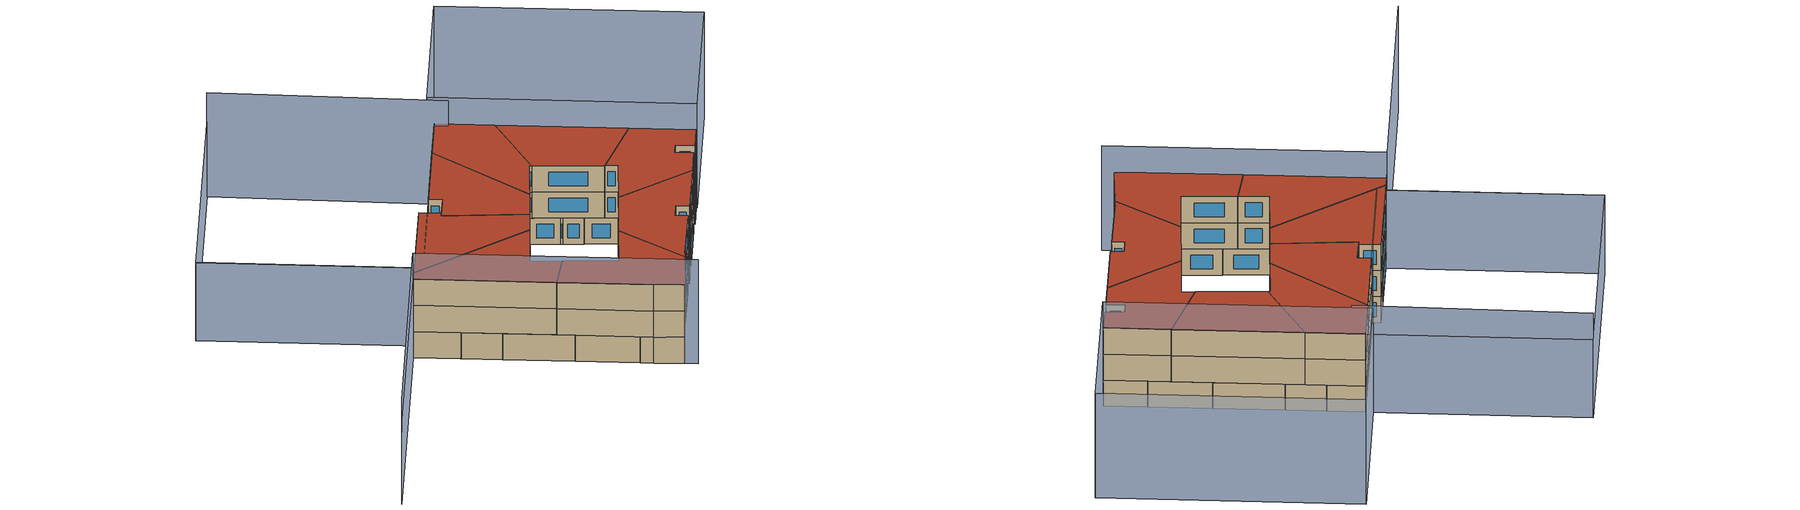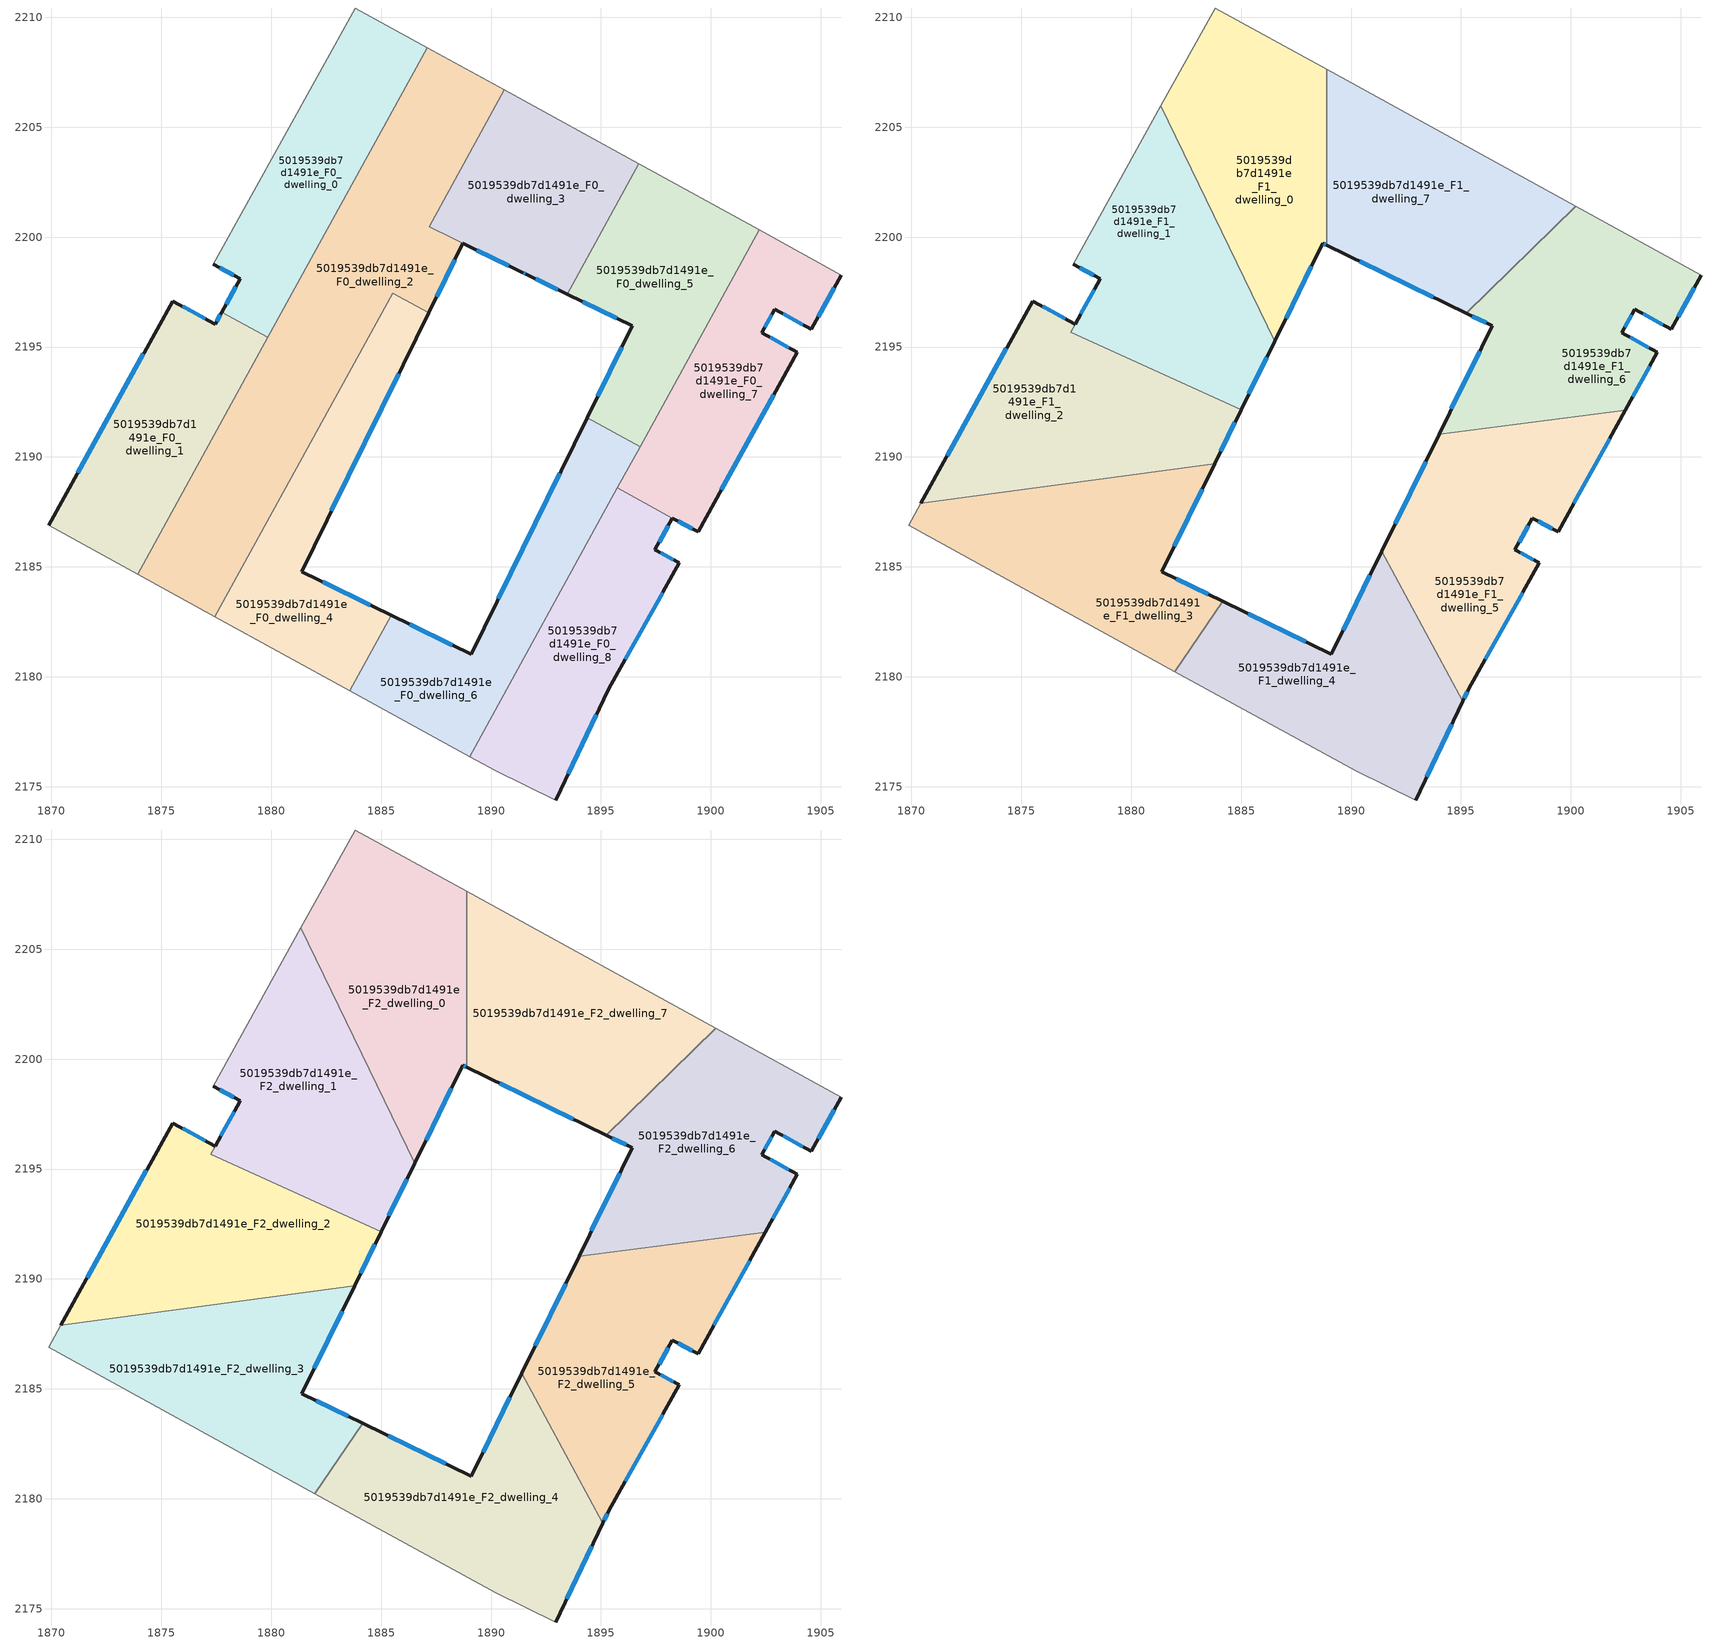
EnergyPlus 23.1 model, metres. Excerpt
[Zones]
5019539db7d1491e_F0_dwelling_0
 floor ground (EU_floor_Construction): 1887.09,2208.62 1879.85,2195.44 1877.76,2196.59 1878.59,2198.1 1877.37,2198.77 1883.82,2210.42 z0
 wall outside (EU_wall_Construction): 1877.37,2198.77 1878.59,2198.1 1877.76,2196.59 z0:3
 wall adiabatic (EU_wall_Construction): 1887.09,2208.62 1883.82,2210.42 1877.37,2198.77 z0:3
 wall to 5019539db7d1491e_F0_dwelling_1 (EU_wall_Construction): 1877.76,2196.59 1879.85,2195.44 z0:3
 wall to 5019539db7d1491e_F0_dwelling_2 (EU_wall_Construction): 1879.85,2195.44 1887.09,2208.62 z0:3
 window (EU_Window_Construction): 1878.39,2197.74 1877.95,2196.94 / 1877.66,2198.61 1878.3,2198.25 z0.7:2.3
5019539db7d1491e_F0_dwelling_1
 floor ground (EU_floor_Construction): 1879.85,2195.44 1873.94,2184.67 1869.88,2186.89 1875.52,2197.09 1877.45,2196.03 1877.76,2196.59 z0
 wall outside (EU_wall_Construction): 1877.76,2196.59 1877.45,2196.03 1875.52,2197.09 1869.88,2186.89 z0:3
 wall adiabatic (EU_wall_Construction): 1869.88,2186.89 1873.94,2184.67 z0:3
 wall to 5019539db7d1491e_F0_dwelling_2 (EU_wall_Construction): 1873.94,2184.67 1879.85,2195.44 z0:3
 window (EU_Window_Construction): 1874.19,2194.7 1871.2,2189.29 / 1876.99,2196.28 1875.97,2196.85 / 1877.68,2196.46 1877.52,2196.16 z0.7:2.3
5019539db7d1491e_F0_dwelling_2
 floor ground (EU_floor_Construction): 1890.6,2206.7 1887.18,2200.48 1893.47,2197.4 1891.6,2198.31 1891.45,2198.39 1888.71,2199.72 1887.16,2196.55 1885.52,2197.45 1877.45,2182.74 1873.94,2184.67 1887.09,2208.62 z0
 wall outside (EU_wall_Construction): 1887.16,2196.55 1888.71,2199.72 1891.45,2198.39 1891.6,2198.31 1893.47,2197.4 z0:3
 wall to 5019539db7d1491e_F0_dwelling_4 (EU_wall_Construction): 1877.45,2182.74 1885.52,2197.45 1887.16,2196.55 z0:3
 wall adiabatic (EU_wall_Construction): 1873.94,2184.67 1877.45,2182.74 / 1890.6,2206.7 1887.09,2208.62 z0:3
 wall to 5019539db7d1491e_F0_dwelling_3 (EU_wall_Construction): 1893.47,2197.4 1887.18,2200.48 1890.6,2206.7 z0:3
 window (EU_Window_Construction): 1889.36,2199.41 1890.81,2198.7 / 1887.52,2197.3 1888.35,2198.98 / 1892.04,2198.1 1893.03,2197.61 / 1891.48,2198.37 1891.57,2198.33 z0.7:2.3
5019539db7d1491e_F0_dwelling_3
 floor ground (EU_floor_Construction): 1896.73,2203.33 1893.47,2197.41 1887.18,2200.48 1890.6,2206.7 z0
 wall adiabatic (EU_wall_Construction): 1896.73,2203.33 1890.6,2206.7 z0:3
 wall to 5019539db7d1491e_F0_dwelling_5 (EU_wall_Construction): 1893.47,2197.41 1896.73,2203.33 z0:3
5019539db7d1491e_F0_dwelling_4
 floor ground (EU_floor_Construction): 1887.16,2196.55 1881.39,2184.78 1885.46,2182.8 1883.58,2179.38 1877.45,2182.74 1885.52,2197.45 z0
 wall outside (EU_wall_Construction): 1885.46,2182.8 1881.39,2184.78 1887.16,2196.55 z0:3
 wall to 5019539db7d1491e_F0_dwelling_6 (EU_wall_Construction): 1883.58,2179.38 1885.46,2182.8 z0:3
 wall adiabatic (EU_wall_Construction): 1877.45,2182.74 1883.58,2179.38 z0:3
 window (EU_Window_Construction): 1884.5,2183.26 1882.34,2184.32 / 1882.74,2187.55 1885.8,2193.79 z0.7:2.3
5019539db7d1491e_F0_dwelling_5
 floor ground (EU_floor_Construction): 1902.19,2200.33 1896.78,2190.47 1894.37,2191.79 1896.42,2195.96 1893.47,2197.4 1896.73,2203.33 z0
 wall outside (EU_wall_Construction): 1893.47,2197.4 1896.42,2195.96 1894.37,2191.79 z0:3
 wall adiabatic (EU_wall_Construction): 1902.19,2200.33 1896.73,2203.33 z0:3
 wall to 5019539db7d1491e_F0_dwelling_6 (EU_wall_Construction): 1894.37,2191.79 1896.78,2190.47 z0:3
 wall to 5019539db7d1491e_F0_dwelling_7 (EU_wall_Construction): 1896.78,2190.47 1902.19,2200.33 z0:3
 window (EU_Window_Construction): 1895.94,2194.98 1894.85,2192.77 / 1894.16,2197.06 1895.73,2196.3 z0.7:2.3
5019539db7d1491e_F0_dwelling_6
 floor ground (EU_floor_Construction): 1896.78,2190.47 1889.04,2176.37 1883.58,2179.38 1885.46,2182.8 1889.1,2181.02 1894.37,2191.79 z0
 wall outside (EU_wall_Construction): 1894.37,2191.79 1889.1,2181.02 1885.46,2182.8 z0:3
 wall adiabatic (EU_wall_Construction): 1883.58,2179.38 1889.04,2176.37 z0:3
 wall to 5019539db7d1491e_F0_dwelling_8 (EU_wall_Construction): 1889.04,2176.37 1895.75,2188.59 z0:3
 wall to 5019539db7d1491e_F0_dwelling_7 (EU_wall_Construction): 1895.75,2188.6 1896.78,2190.47 z0:3
 window (EU_Window_Construction): 1888.24,2181.44 1886.31,2182.38 / 1893.13,2189.26 1890.34,2183.55 z0.7:2.3
5019539db7d1491e_F0_dwelling_7
 floor ground (EU_floor_Construction): 1905.93,2198.27 1904.57,2195.81 1902.9,2196.73 1902.31,2195.65 1903.93,2194.75 1899.42,2186.59 1898.25,2187.22 1895.75,2188.59 1902.19,2200.33 z0
 wall outside (EU_wall_Construction): 1898.25,2187.22 1899.42,2186.59 1903.93,2194.75 1902.31,2195.65 1902.9,2196.73 1904.57,2195.81 1905.93,2198.27 z0:3
 wall adiabatic (EU_wall_Construction): 1905.93,2198.27 1902.19,2200.33 z0:3
 wall to 5019539db7d1491e_F0_dwelling_8 (EU_wall_Construction): 1895.75,2188.59 1898.25,2187.22 z0:3
 window (EU_Window_Construction): 1904.89,2196.39 1905.61,2197.69 / 1903.29,2196.51 1904.18,2196.02 / 1902.45,2195.9 1902.76,2196.47 / 1903.55,2194.96 1902.69,2195.44 / 1900.48,2188.51 1902.87,2192.84 / 1898.53,2187.07 1899.14,2186.74 z0.7:2.3
5019539db7d1491e_F0_dwelling_8
 floor ground (EU_floor_Construction): 1898.25,2187.22 1897.45,2185.77 1898.55,2185.18 1895.35,2179.46 1892.94,2174.4 1890.21,2175.74 1889.04,2176.37 1895.75,2188.59 z0
 wall outside (EU_wall_Construction): 1892.94,2174.4 1895.35,2179.46 1898.55,2185.18 1897.45,2185.77 1898.25,2187.22 z0:3
 wall adiabatic (EU_wall_Construction): 1889.04,2176.37 1890.21,2175.74 1892.94,2174.4 z0:3
 window (EU_Window_Construction): 1893.5,2175.59 1894.78,2178.27 / 1897.64,2186.11 1898.06,2186.88 / 1898.3,2185.32 1897.71,2185.63 / 1896.1,2180.8 1897.8,2183.84 z0.7:2.3
5019539db7d1491e_F1_dwelling_0
 floor to 5019539db7d1491e_F0_dwelling_2 (EU_floor_Construction): 1888.9,2207.63 1888.9,2203.61 1887.18,2200.48 1888.9,2199.64 1888.71,2199.72 1887.16,2196.55 1885.52,2197.45 1885.5,2197.41 1883.36,2201.83 1887.09,2208.62 z3
 floor to 5019539db7d1491e_F0_dwelling_0 (EU_floor_Construction): 1887.09,2208.62 1883.36,2201.83 1881.36,2205.97 1883.82,2210.42 z3
 floor to 5019539db7d1491e_F0_dwelling_4 (EU_floor_Construction): 1887.16,2196.55 1886.53,2195.28 1885.5,2197.41 1885.52,2197.45 z3
 floor to 5019539db7d1491e_F0_dwelling_3 (EU_floor_Construction): 1888.9,2203.61 1888.9,2199.64 1887.18,2200.48 z3
 wall outside (EU_wall_Construction): 1886.53,2195.28 1888.71,2199.72 1888.9,2199.63 z3:6
 wall to 5019539db7d1491e_F1_dwelling_7 (EU_wall_Construction): 1888.9,2199.63 1888.9,2207.63 z3:6
 wall to 5019539db7d1491e_F1_dwelling_1 (EU_wall_Construction): 1881.35,2205.97 1886.53,2195.28 z3:6
 wall adiabatic (EU_wall_Construction): 1888.9,2207.63 1883.82,2210.42 1881.35,2205.97 z3:6
 window (EU_Window_Construction): 1888.76,2199.7 1888.86,2199.65 / 1887.04,2196.32 1888.2,2198.68 z3.7:5.3
5019539db7d1491e_F1_dwelling_1
 floor to 5019539db7d1491e_F0_dwelling_0 (EU_floor_Construction): 1881.36,2205.97 1883.36,2201.83 1879.85,2195.44 1877.76,2196.59 1878.59,2198.1 1877.37,2198.77 z3
 floor to 5019539db7d1491e_F0_dwelling_2 (EU_floor_Construction): 1883.36,2201.83 1885.5,2197.41 1883.09,2193.02 1879.43,2194.68 z3
 floor to 5019539db7d1491e_F0_dwelling_1 (EU_floor_Construction): 1879.85,2195.44 1879.43,2194.68 1877.24,2195.67 1877.76,2196.59 z3
 floor to 5019539db7d1491e_F0_dwelling_4 (EU_floor_Construction): 1885.5,2197.41 1886.53,2195.28 1885,2192.15 1883.09,2193.02 z3
 wall outside (EU_wall_Construction): 1877.37,2198.77 1878.59,2198.1 1877.45,2196.03 / 1885,2192.15 1886.53,2195.28 z3:6
 wall adiabatic (EU_wall_Construction): 1881.35,2205.97 1877.37,2198.77 z3:6
 wall to 5019539db7d1491e_F1_dwelling_2 (EU_wall_Construction): 1877.45,2196.03 1877.24,2195.67 1885,2192.15 z3:6
 window (EU_Window_Construction): 1877.66,2198.61 1878.3,2198.25 / 1885.36,2192.88 1886.17,2194.54 / 1878.32,2197.61 1877.72,2196.52 z3.7:5.3
5019539db7d1491e_F1_dwelling_2
 floor to 5019539db7d1491e_F0_dwelling_1 (EU_floor_Construction): 1877.45,2196.03 1877.24,2195.67 1879.43,2194.68 1876.13,2188.66 1870.44,2187.9 1875.52,2197.09 z3
 floor to 5019539db7d1491e_F0_dwelling_2 (EU_floor_Construction): 1883.09,2193.02 1881.06,2189.32 1876.13,2188.66 1879.43,2194.68 z3
 floor to 5019539db7d1491e_F0_dwelling_4 (EU_floor_Construction): 1885,2192.15 1883.79,2189.69 1881.06,2189.32 1883.09,2193.02 z3
 wall outside (EU_wall_Construction): 1877.45,2196.03 1875.52,2197.09 1870.44,2187.9 / 1883.79,2189.69 1885,2192.15 z3:6
 wall to 5019539db7d1491e_F1_dwelling_3 (EU_wall_Construction): 1870.44,2187.9 1883.79,2189.69 z3:6
 window (EU_Window_Construction): 1874.32,2194.94 1871.63,2190.06 / 1876.99,2196.28 1875.97,2196.85 / 1884.08,2190.27 1884.72,2191.57 z3.7:5.3
5019539db7d1491e_F1_dwelling_3
 floor to 5019539db7d1491e_F0_dwelling_4 (EU_floor_Construction): 1883.79,2189.69 1881.39,2184.78 1884.17,2183.43 1881.99,2180.24 1877.45,2182.74 1881.06,2189.32 z3
 floor to 5019539db7d1491e_F0_dwelling_1 (EU_floor_Construction): 1876.13,2188.66 1873.94,2184.67 1869.88,2186.89 1870.44,2187.9 z3
 floor to 5019539db7d1491e_F0_dwelling_2 (EU_floor_Construction): 1881.06,2189.32 1877.45,2182.74 1873.94,2184.67 1876.13,2188.66 z3
 wall outside (EU_wall_Construction): 1884.17,2183.43 1881.39,2184.78 1883.79,2189.69 z3:6
 wall to 5019539db7d1491e_F1_dwelling_4 (EU_wall_Construction): 1881.99,2180.24 1884.17,2183.43 z3:6
 wall adiabatic (EU_wall_Construction): 1870.44,2187.9 1869.88,2186.89 1881.99,2180.24 z3:6
 window (EU_Window_Construction): 1881.95,2185.93 1883.23,2188.54 / 1883.51,2183.75 1882.04,2184.46 z3.7:5.3
5019539db7d1491e_F1_dwelling_4
 floor to 5019539db7d1491e_F0_dwelling_6 (EU_floor_Construction): 1891.4,2185.72 1892.77,2183.17 1889.04,2176.37 1883.58,2179.38 1885.46,2182.8 1889.1,2181.02 z3
 floor to 5019539db7d1491e_F0_dwelling_4 (EU_floor_Construction): 1885.46,2182.8 1883.58,2179.38 1881.99,2180.24 1884.17,2183.43 z3
 floor to 5019539db7d1491e_F0_dwelling_8 (EU_floor_Construction): 1892.77,2183.17 1895.08,2178.89 1892.94,2174.4 1890.21,2175.74 1889.04,2176.37 z3
 wall outside (EU_wall_Construction): 1891.4,2185.72 1889.1,2181.02 1884.17,2183.43 / 1892.94,2174.4 1895.08,2178.89 z3:6
 wall adiabatic (EU_wall_Construction): 1881.99,2180.24 1890.21,2175.74 1892.94,2174.4 z3:6
 wall to 5019539db7d1491e_F1_dwelling_5 (EU_wall_Construction): 1895.08,2178.89 1891.4,2185.72 z3:6
 window (EU_Window_Construction): 1887.94,2181.59 1885.33,2182.86 / 1890.86,2184.62 1889.64,2182.13 / 1893.44,2175.45 1894.57,2177.83 z3.7:5.3
5019539db7d1491e_F1_dwelling_5
 floor to 5019539db7d1491e_F0_dwelling_8 (EU_floor_Construction): 1898.25,2187.22 1897.45,2185.77 1898.55,2185.18 1895.35,2179.46 1895.08,2178.89 1892.77,2183.17 1895.75,2188.59 z3
 floor to 5019539db7d1491e_F0_dwelling_6 (EU_floor_Construction): 1896.78,2190.47 1892.77,2183.17 1891.4,2185.72 1894,2191.03 1895.42,2191.21 z3
 floor to 5019539db7d1491e_F0_dwelling_5 (EU_floor_Construction): 1897.32,2191.46 1896.78,2190.47 1895.42,2191.21 z3
 floor to 5019539db7d1491e_F0_dwelling_7 (EU_floor_Construction): 1902.48,2192.12 1899.42,2186.59 1898.25,2187.22 1895.75,2188.59 1897.32,2191.46 z3
 wall outside (EU_wall_Construction): 1895.08,2178.89 1895.35,2179.46 1898.55,2185.18 1897.45,2185.77 1898.25,2187.22 1899.42,2186.59 1902.48,2192.12 / 1894,2191.03 1891.4,2185.72 z3:6
 wall to 5019539db7d1491e_F1_dwelling_6 (EU_wall_Construction): 1902.48,2192.12 1894,2191.03 z3:6
 window (EU_Window_Construction): 1897.64,2186.11 1898.06,2186.88 / 1898.3,2185.32 1897.71,2185.63 / 1896.1,2180.8 1897.8,2183.84 / 1895.14,2179.02 1895.28,2179.32 / 1893.39,2189.78 1892.01,2186.97 / 1900.14,2187.89 1901.76,2190.83 / 1898.53,2187.07 1899.14,2186.74 z3.7:5.3
5019539db7d1491e_F1_dwelling_6
 floor to 5019539db7d1491e_F0_dwelling_5 (EU_floor_Construction): 1902.19,2200.33 1897.32,2191.46 1895.42,2191.21 1894.37,2191.79 1896.42,2195.96 1895.23,2196.54 1900.22,2201.41 z3
 floor to 5019539db7d1491e_F0_dwelling_7 (EU_floor_Construction): 1905.93,2198.27 1904.57,2195.81 1902.9,2196.73 1902.31,2195.65 1903.93,2194.75 1902.48,2192.12 1897.32,2191.46 1902.19,2200.33 z3
 floor to 5019539db7d1491e_F0_dwelling_6 (EU_floor_Construction): 1895.42,2191.21 1894,2191.03 1894.37,2191.79 z3
 wall outside (EU_wall_Construction): 1902.48,2192.12 1903.93,2194.75 1902.31,2195.65 1902.9,2196.73 1904.57,2195.81 1905.93,2198.27 / 1895.23,2196.54 1896.42,2195.96 1894,2191.03 z3:6
 wall to 5019539db7d1491e_F1_dwelling_7 (EU_wall_Construction): 1900.22,2201.41 1895.23,2196.54 z3:6
 wall adiabatic (EU_wall_Construction): 1905.93,2198.27 1900.22,2201.41 z3:6
 window (EU_Window_Construction): 1902.82,2192.74 1903.59,2194.14 / 1895.85,2194.8 1894.57,2192.19 / 1895.51,2196.41 1896.14,2196.1 / 1904.89,2196.39 1905.61,2197.69 / 1903.29,2196.51 1904.18,2196.02 / 1902.45,2195.9 1902.76,2196.47 / 1903.55,2194.96 1902.69,2195.44 z3.7:5.3
5019539db7d1491e_F1_dwelling_7
 floor to 5019539db7d1491e_F0_dwelling_3 (EU_floor_Construction): 1896.73,2203.33 1893.47,2197.41 1888.9,2199.64 1888.9,2203.61 1890.6,2206.7 z3
 floor to 5019539db7d1491e_F0_dwelling_2 (EU_floor_Construction): 1890.6,2206.7 1888.9,2203.61 1888.9,2207.63 z3
 floor to 5019539db7d1491e_F0_dwelling_5 (EU_floor_Construction): 1900.22,2201.41 1895.23,2196.54 1893.47,2197.4 1896.73,2203.33 z3
 wall outside (EU_wall_Construction): 1888.9,2199.63 1895.23,2196.54 z3:6
 wall adiabatic (EU_wall_Construction): 1900.22,2201.41 1888.9,2207.63 z3:6
 window (EU_Window_Construction): 1890.39,2198.91 1893.75,2197.27 z3.7:5.3
5019539db7d1491e_F2_dwelling_0
 floor to 5019539db7d1491e_F1_dwelling_0 (EU_floor_Construction): 1888.9,2207.63 1888.9,2199.63 1888.71,2199.72 1886.53,2195.28 1881.35,2205.97 1883.82,2210.42 z6
 wall outside (EU_wall_Construction): 1886.53,2195.28 1888.71,2199.72 1888.9,2199.63 z6:9
 wall to 5019539db7d1491e_F2_dwelling_7 (EU_wall_Construction): 1888.9,2199.63 1888.9,2207.63 z6:9
 wall to 5019539db7d1491e_F2_dwelling_1 (EU_wall_Construction): 1881.35,2205.97 1886.53,2195.28 z6:9
 wall adiabatic (EU_wall_Construction): 1888.9,2207.63 1883.82,2210.42 1881.35,2205.97 z6:9
 window (EU_Window_Construction): 1888.76,2199.7 1888.86,2199.65 / 1887.04,2196.32 1888.2,2198.68 z6.7:8.3
 roof outside (EU_roof_Construction): 1886.53,2195.28 1888.71,2199.72 1888.9,2199.63 1888.9,2207.63 1883.82,2210.42 1881.35,2205.97 z9
5019539db7d1491e_F2_dwelling_1
 floor to 5019539db7d1491e_F1_dwelling_1 (EU_floor_Construction): 1881.35,2205.97 1886.53,2195.28 1885,2192.15 1877.24,2195.67 1878.59,2198.1 1877.37,2198.77 z6
 wall outside (EU_wall_Construction): 1877.37,2198.77 1878.59,2198.1 1877.45,2196.03 / 1885,2192.15 1886.53,2195.28 z6:9
 wall adiabatic (EU_wall_Construction): 1881.35,2205.97 1877.37,2198.77 z6:9
 wall to 5019539db7d1491e_F2_dwelling_2 (EU_wall_Construction): 1877.45,2196.03 1877.24,2195.67 1885,2192.15 z6:9
 window (EU_Window_Construction): 1877.66,2198.61 1878.3,2198.25 / 1885.36,2192.88 1886.17,2194.54 / 1878.32,2197.61 1877.72,2196.52 z6.7:8.3
 roof outside (EU_roof_Construction): 1885,2192.15 1886.53,2195.28 1881.35,2205.97 1877.37,2198.77 1878.59,2198.1 1877.24,2195.67 z9
5019539db7d1491e_F2_dwelling_2
 floor to 5019539db7d1491e_F1_dwelling_2 (EU_floor_Construction): 1885,2192.15 1883.79,2189.69 1870.44,2187.9 1875.52,2197.09 1877.45,2196.03 1877.24,2195.67 z6
 wall outside (EU_wall_Construction): 1877.45,2196.03 1875.52,2197.09 1870.44,2187.9 / 1883.79,2189.69 1885,2192.15 z6:9
 wall to 5019539db7d1491e_F2_dwelling_3 (EU_wall_Construction): 1870.44,2187.9 1883.79,2189.69 z6:9
 window (EU_Window_Construction): 1874.32,2194.94 1871.63,2190.06 / 1876.99,2196.28 1875.97,2196.85 / 1884.08,2190.27 1884.72,2191.57 z6.7:8.3
 roof outside (EU_roof_Construction): 1883.79,2189.69 1885,2192.15 1877.24,2195.67 1877.45,2196.03 1875.52,2197.09 1870.44,2187.9 z9
5019539db7d1491e_F2_dwelling_3
 floor to 5019539db7d1491e_F1_dwelling_3 (EU_floor_Construction): 1883.79,2189.69 1881.39,2184.78 1884.17,2183.43 1881.99,2180.24 1869.88,2186.89 1870.44,2187.9 z6
 wall outside (EU_wall_Construction): 1884.17,2183.43 1881.39,2184.78 1883.79,2189.69 z6:9
 wall to 5019539db7d1491e_F2_dwelling_4 (EU_wall_Construction): 1881.99,2180.24 1884.17,2183.43 z6:9
 wall adiabatic (EU_wall_Construction): 1870.44,2187.9 1869.88,2186.89 1881.99,2180.24 z6:9
 window (EU_Window_Construction): 1881.95,2185.93 1883.23,2188.54 / 1883.51,2183.75 1882.04,2184.46 z6.7:8.3
 roof outside (EU_roof_Construction): 1881.99,2180.24 1884.17,2183.43 1881.39,2184.78 1883.79,2189.69 1870.44,2187.9 1869.88,2186.89 z9
5019539db7d1491e_F2_dwelling_4
 floor to 5019539db7d1491e_F1_dwelling_4 (EU_floor_Construction): 1891.4,2185.72 1895.08,2178.89 1892.94,2174.4 1890.21,2175.74 1881.99,2180.24 1884.17,2183.43 1889.1,2181.02 z6
 wall outside (EU_wall_Construction): 1891.4,2185.72 1889.1,2181.02 1884.17,2183.43 / 1892.94,2174.4 1895.08,2178.89 z6:9
 wall adiabatic (EU_wall_Construction): 1881.99,2180.24 1890.21,2175.74 1892.94,2174.4 z6:9
 wall to 5019539db7d1491e_F2_dwelling_5 (EU_wall_Construction): 1895.08,2178.89 1891.4,2185.72 z6:9
 window (EU_Window_Construction): 1887.94,2181.59 1885.33,2182.86 / 1890.86,2184.62 1889.64,2182.13 / 1893.44,2175.45 1894.57,2177.83 z6.7:8.3
 roof outside (EU_roof_Construction): 1892.94,2174.4 1895.08,2178.89 1891.4,2185.72 1889.1,2181.02 1884.17,2183.43 1881.99,2180.24 1890.21,2175.74 z9
5019539db7d1491e_F2_dwelling_5
 floor to 5019539db7d1491e_F1_dwelling_5 (EU_floor_Construction): 1902.48,2192.12 1899.42,2186.59 1898.25,2187.22 1897.45,2185.77 1898.55,2185.18 1895.35,2179.46 1895.08,2178.89 1891.4,2185.72 1894,2191.03 z6
 wall outside (EU_wall_Construction): 1895.08,2178.89 1895.35,2179.46 1898.55,2185.18 1897.45,2185.77 1898.25,2187.22 1899.42,2186.59 1902.48,2192.12 / 1894,2191.03 1891.4,2185.72 z6:9
 wall to 5019539db7d1491e_F2_dwelling_6 (EU_wall_Construction): 1902.48,2192.12 1894,2191.03 z6:9
 window (EU_Window_Construction): 1897.64,2186.11 1898.06,2186.88 / 1898.3,2185.32 1897.71,2185.63 / 1896.1,2180.8 1897.8,2183.84 / 1895.14,2179.02 1895.28,2179.32 / 1893.39,2189.78 1892.01,2186.97 / 1900.14,2187.89 1901.76,2190.83 / 1898.53,2187.07 1899.14,2186.74 z6.7:8.3
 roof outside (EU_roof_Construction): 1895.35,2179.46 1898.55,2185.18 1897.45,2185.77 1898.25,2187.22 1899.42,2186.59 1902.48,2192.12 1894,2191.03 1891.4,2185.72 1895.08,2178.89 z9
5019539db7d1491e_F2_dwelling_6
 floor to 5019539db7d1491e_F1_dwelling_6 (EU_floor_Construction): 1905.93,2198.27 1904.57,2195.81 1902.9,2196.73 1902.31,2195.65 1903.93,2194.75 1902.48,2192.12 1894,2191.03 1896.42,2195.96 1895.23,2196.54 1900.22,2201.41 z6
 wall outside (EU_wall_Construction): 1902.48,2192.12 1903.93,2194.75 1902.31,2195.65 1902.9,2196.73 1904.57,2195.81 1905.93,2198.27 / 1895.23,2196.54 1896.42,2195.96 1894,2191.03 z6:9
 wall to 5019539db7d1491e_F2_dwelling_7 (EU_wall_Construction): 1900.22,2201.41 1895.23,2196.54 z6:9
 wall adiabatic (EU_wall_Construction): 1905.93,2198.27 1900.22,2201.41 z6:9
 window (EU_Window_Construction): 1902.82,2192.74 1903.59,2194.14 / 1895.85,2194.8 1894.57,2192.19 / 1895.51,2196.41 1896.14,2196.1 / 1904.89,2196.39 1905.61,2197.69 / 1903.29,2196.51 1904.18,2196.02 / 1902.45,2195.9 1902.76,2196.47 / 1903.55,2194.96 1902.69,2195.44 z6.7:8.3
 roof outside (EU_roof_Construction): 1902.48,2192.12 1903.93,2194.75 1902.31,2195.65 1902.9,2196.73 1904.57,2195.81 1905.93,2198.27 1900.22,2201.41 1895.23,2196.54 1896.42,2195.96 1894,2191.03 z9
5019539db7d1491e_F2_dwelling_7
 floor to 5019539db7d1491e_F1_dwelling_7 (EU_floor_Construction): 1900.22,2201.41 1895.23,2196.54 1888.9,2199.63 1888.9,2207.63 z6
 wall outside (EU_wall_Construction): 1888.9,2199.63 1895.23,2196.54 z6:9
 wall adiabatic (EU_wall_Construction): 1900.22,2201.41 1888.9,2207.63 z6:9
 window (EU_Window_Construction): 1890.39,2198.91 1893.75,2197.27 z6.7:8.3
 roof outside (EU_roof_Construction): 1900.22,2201.41 1888.9,2207.63 1888.9,2199.63 1895.23,2196.54 z9
shading: 1857.54,2164.45 1869.83,2186.92 / 1869.83,2186.92 1893.97,2173.71 / 1884.78,2209.38 1864.6,2220.92 / 1906.01,2198.23 1883.16,2210.78 / 1883.16,2210.78 1890.87,2224.83 / 1890.87,2224.83 1913.72,2212.28 / 1913.72,2212.28 1906.01,2198.23 z0:12; 1852.46,2198.85 1870.89,2188.71 / 1870.89,2188.71 1857.52,2164.4 / 1852.43,2198.8 1864.63,2220.98 / 1864.63,2220.98 1883.82,2210.42 / 1883.82,2210.42 1871.62,2188.25 / 1871.62,2188.25 1852.43,2198.8 z0:9
[Building]
EU S2 Campaign: North Axis=0; Terrain=City; Solar Distribution=FullExterior
[Site:Location]
Budapest.Ferenc.Liszt.Intl.AP: Latitude=47.437; Longitude=19.256; Time Zone=1; Elevation=185
[SizingPeriod:WeatherFileDays]
AnnualSizingPeriod: Begin Month=1; Begin Day of Month=1; End Month=12; End Day of Month=31; Day of Week for Start Day=Monday; Use Weather File Daylight Saving Period=No; Use Weather File Rain and Snow Indicators=No
[MATERIAL]
EU_InternalMass_Material: Roughness=MediumRough; Thickness=0.1; Conductivity=1; Density=1800; Specific Heat=900; Thermal Absorptance=0.9; Solar Absorptance=0.7; Visible Absorptance=0.7
[MATERIAL:NOMASS] Roughness=MediumRough; Thermal Absorptance=0.9; Solar Absorptance=0.7; Visible Absorptance=0.7
Name | Thermal Resistance
EU_wall_NoMass | 0.832559
EU_roof_NoMass | 1.39638
EU_floor_NoMass | 0.872794
[WINDOWMATERIAL:SIMPLEGLAZINGSYSTEM]
EU_Window_SimpleGlazing: UFactor=2.79869; Solar Heat Gain Coefficient=0.75; Visible Transmittance=0.75
[CONSTRUCTION]
EU_wall_Construction: EU_wall_NoMass
EU_roof_Construction: EU_roof_NoMass
EU_floor_Construction: EU_floor_NoMass
EU_Window_Construction: EU_Window_SimpleGlazing
EU_InternalMass_Construction: EU_InternalMass_Material
[ZONE] Type=1; Multiplier=1; Ceiling Height=autocalculate; Floor Area=autocalculate; Part of Total Floor Area=Yes
Name | Volume
5019539db7d1491e_F0_dwelling_0 | 162.366
5019539db7d1491e_F1_dwelling_0; 5019539db7d1491e_F2_dwelling_0 | 205.116
5019539db7d1491e_F0_dwelling_1 | 165.796
5019539db7d1491e_F1_dwelling_1; 5019539db7d1491e_F2_dwelling_1 | 201.797
5019539db7d1491e_F0_dwelling_2 | 346.934
5019539db7d1491e_F1_dwelling_2; 5019539db7d1491e_F2_dwelling_2 | 208.417
5019539db7d1491e_F0_dwelling_3 | 145.31
5019539db7d1491e_F1_dwelling_3; 5019539db7d1491e_F2_dwelling_3 | 205.115
5019539db7d1491e_F0_dwelling_4 | 164.071
5019539db7d1491e_F1_dwelling_4; 5019539db7d1491e_F2_dwelling_4 | 205.125
5019539db7d1491e_F0_dwelling_5 | 164.091
5019539db7d1491e_F1_dwelling_5; 5019539db7d1491e_F2_dwelling_5 | 205.102
5019539db7d1491e_F0_dwelling_6 | 164.088
5019539db7d1491e_F1_dwelling_6; 5019539db7d1491e_F2_dwelling_6 | 205.106
5019539db7d1491e_F0_dwelling_7 | 162.165
5019539db7d1491e_F1_dwelling_7; 5019539db7d1491e_F2_dwelling_7 | 205.1
5019539db7d1491e_F0_dwelling_8 | 165.995
[INTERNALMASS] Construction=EU_InternalMass_Construction
Name | Zone or ZoneList | Surface Area
5019539db7d1491e_F0_dwelling_0_EU_InternalMass | 5019539db7d1491e_F0_dwelling_0 | 54.1221
5019539db7d1491e_F0_dwelling_1_EU_InternalMass | 5019539db7d1491e_F0_dwelling_1 | 55.2651
5019539db7d1491e_F0_dwelling_2_EU_InternalMass | 5019539db7d1491e_F0_dwelling_2 | 115.66
5019539db7d1491e_F0_dwelling_3_EU_InternalMass | 5019539db7d1491e_F0_dwelling_3 | 48.4397
5019539db7d1491e_F0_dwelling_4_EU_InternalMass | 5019539db7d1491e_F0_dwelling_4 | 54.6902
5019539db7d1491e_F0_dwelling_5_EU_InternalMass | 5019539db7d1491e_F0_dwelling_5 | 54.6969
5019539db7d1491e_F0_dwelling_6_EU_InternalMass | 5019539db7d1491e_F0_dwelling_6 | 54.6961
5019539db7d1491e_F0_dwelling_7_EU_InternalMass | 5019539db7d1491e_F0_dwelling_7 | 54.0551
5019539db7d1491e_F0_dwelling_8_EU_InternalMass | 5019539db7d1491e_F0_dwelling_8 | 55.3313
5019539db7d1491e_F1_dwelling_0_EU_InternalMass | 5019539db7d1491e_F1_dwelling_0 | 68.3722
5019539db7d1491e_F1_dwelling_1_EU_InternalMass | 5019539db7d1491e_F1_dwelling_1 | 67.267
5019539db7d1491e_F1_dwelling_2_EU_InternalMass | 5019539db7d1491e_F1_dwelling_2 | 69.4719
5019539db7d1491e_F1_dwelling_3_EU_InternalMass | 5019539db7d1491e_F1_dwelling_3 | 68.3715
5019539db7d1491e_F1_dwelling_4_EU_InternalMass | 5019539db7d1491e_F1_dwelling_4 | 68.375
5019539db7d1491e_F1_dwelling_5_EU_InternalMass | 5019539db7d1491e_F1_dwelling_5 | 68.3673
5019539db7d1491e_F1_dwelling_6_EU_InternalMass | 5019539db7d1491e_F1_dwelling_6 | 68.3686
5019539db7d1491e_F1_dwelling_7_EU_InternalMass | 5019539db7d1491e_F1_dwelling_7 | 68.3667
5019539db7d1491e_F2_dwelling_0_EU_InternalMass | 5019539db7d1491e_F2_dwelling_0 | 68.3722
5019539db7d1491e_F2_dwelling_1_EU_InternalMass | 5019539db7d1491e_F2_dwelling_1 | 67.267
5019539db7d1491e_F2_dwelling_2_EU_InternalMass | 5019539db7d1491e_F2_dwelling_2 | 69.4719
5019539db7d1491e_F2_dwelling_3_EU_InternalMass | 5019539db7d1491e_F2_dwelling_3 | 68.3715
5019539db7d1491e_F2_dwelling_4_EU_InternalMass | 5019539db7d1491e_F2_dwelling_4 | 68.375
5019539db7d1491e_F2_dwelling_5_EU_InternalMass | 5019539db7d1491e_F2_dwelling_5 | 68.3673
5019539db7d1491e_F2_dwelling_6_EU_InternalMass | 5019539db7d1491e_F2_dwelling_6 | 68.3686
5019539db7d1491e_F2_dwelling_7_EU_InternalMass | 5019539db7d1491e_F2_dwelling_7 | 68.3667
[OTHEREQUIPMENT] Fuel Type=Electricity; Design Level Calculation Method=Watts/Area; Power per Zone Floor Area=1; Fraction Latent=0; Fraction Radiant=0; Fraction Lost=0; Carbon Dioxide Generation Rate=0; EndUse Subcategory=EU_Step8_InternalGains
Name | Zone or ZoneList or Space or SpaceList | Schedule
EU_Step8_InternalGain_5019539db7d1491e_F0_dwelling_0_f000 | 5019539db7d1491e_F0_dwelling_0 | EU_Step8_GainSchedule_5019539db7d1491e_F0_dwelling_0_f000
EU_Step8_InternalGain_5019539db7d1491e_F0_dwelling_1_f000 | 5019539db7d1491e_F0_dwelling_1 | EU_Step8_GainSchedule_5019539db7d1491e_F0_dwelling_1_f000
EU_Step8_InternalGain_5019539db7d1491e_F0_dwelling_2_f000 | 5019539db7d1491e_F0_dwelling_2 | EU_Step8_GainSchedule_5019539db7d1491e_F0_dwelling_2_f000
EU_Step8_InternalGain_5019539db7d1491e_F0_dwelling_3_f000 | 5019539db7d1491e_F0_dwelling_3 | EU_Step8_GainSchedule_5019539db7d1491e_F0_dwelling_3_f000
EU_Step8_InternalGain_5019539db7d1491e_F0_dwelling_4_f000 | 5019539db7d1491e_F0_dwelling_4 | EU_Step8_GainSchedule_5019539db7d1491e_F0_dwelling_4_f000
EU_Step8_InternalGain_5019539db7d1491e_F0_dwelling_5_f000 | 5019539db7d1491e_F0_dwelling_5 | EU_Step8_GainSchedule_5019539db7d1491e_F0_dwelling_5_f000
EU_Step8_InternalGain_5019539db7d1491e_F0_dwelling_6_f000 | 5019539db7d1491e_F0_dwelling_6 | EU_Step8_GainSchedule_5019539db7d1491e_F0_dwelling_6_f000
EU_Step8_InternalGain_5019539db7d1491e_F0_dwelling_7_f000 | 5019539db7d1491e_F0_dwelling_7 | EU_Step8_GainSchedule_5019539db7d1491e_F0_dwelling_7_f000
EU_Step8_InternalGain_5019539db7d1491e_F0_dwelling_8_f000 | 5019539db7d1491e_F0_dwelling_8 | EU_Step8_GainSchedule_5019539db7d1491e_F0_dwelling_8_f000
EU_Step8_InternalGain_5019539db7d1491e_F1_dwelling_0_f000 | 5019539db7d1491e_F1_dwelling_0 | EU_Step8_GainSchedule_5019539db7d1491e_F1_dwelling_0_f000
EU_Step8_InternalGain_5019539db7d1491e_F1_dwelling_1_f000 | 5019539db7d1491e_F1_dwelling_1 | EU_Step8_GainSchedule_5019539db7d1491e_F1_dwelling_1_f000
EU_Step8_InternalGain_5019539db7d1491e_F1_dwelling_2_f000 | 5019539db7d1491e_F1_dwelling_2 | EU_Step8_GainSchedule_5019539db7d1491e_F1_dwelling_2_f000
EU_Step8_InternalGain_5019539db7d1491e_F1_dwelling_3_f000 | 5019539db7d1491e_F1_dwelling_3 | EU_Step8_GainSchedule_5019539db7d1491e_F1_dwelling_3_f000
EU_Step8_InternalGain_5019539db7d1491e_F1_dwelling_4_f000 | 5019539db7d1491e_F1_dwelling_4 | EU_Step8_GainSchedule_5019539db7d1491e_F1_dwelling_4_f000
EU_Step8_InternalGain_5019539db7d1491e_F1_dwelling_5_f000 | 5019539db7d1491e_F1_dwelling_5 | EU_Step8_GainSchedule_5019539db7d1491e_F1_dwelling_5_f000
EU_Step8_InternalGain_5019539db7d1491e_F1_dwelling_6_f000 | 5019539db7d1491e_F1_dwelling_6 | EU_Step8_GainSchedule_5019539db7d1491e_F1_dwelling_6_f000
EU_Step8_InternalGain_5019539db7d1491e_F1_dwelling_7_f000 | 5019539db7d1491e_F1_dwelling_7 | EU_Step8_GainSchedule_5019539db7d1491e_F1_dwelling_7_f000
EU_Step8_InternalGain_5019539db7d1491e_F2_dwelling_0_f000 | 5019539db7d1491e_F2_dwelling_0 | EU_Step8_GainSchedule_5019539db7d1491e_F2_dwelling_0_f000
EU_Step8_InternalGain_5019539db7d1491e_F2_dwelling_1_f000 | 5019539db7d1491e_F2_dwelling_1 | EU_Step8_GainSchedule_5019539db7d1491e_F2_dwelling_1_f000
EU_Step8_InternalGain_5019539db7d1491e_F2_dwelling_2_f000 | 5019539db7d1491e_F2_dwelling_2 | EU_Step8_GainSchedule_5019539db7d1491e_F2_dwelling_2_f000
EU_Step8_InternalGain_5019539db7d1491e_F2_dwelling_3_f000 | 5019539db7d1491e_F2_dwelling_3 | EU_Step8_GainSchedule_5019539db7d1491e_F2_dwelling_3_f000
EU_Step8_InternalGain_5019539db7d1491e_F2_dwelling_4_f000 | 5019539db7d1491e_F2_dwelling_4 | EU_Step8_GainSchedule_5019539db7d1491e_F2_dwelling_4_f000
EU_Step8_InternalGain_5019539db7d1491e_F2_dwelling_5_f000 | 5019539db7d1491e_F2_dwelling_5 | EU_Step8_GainSchedule_5019539db7d1491e_F2_dwelling_5_f000
EU_Step8_InternalGain_5019539db7d1491e_F2_dwelling_6_f000 | 5019539db7d1491e_F2_dwelling_6 | EU_Step8_GainSchedule_5019539db7d1491e_F2_dwelling_6_f000
EU_Step8_InternalGain_5019539db7d1491e_F2_dwelling_7_f000 | 5019539db7d1491e_F2_dwelling_7 | EU_Step8_GainSchedule_5019539db7d1491e_F2_dwelling_7_f000
[ZONEVENTILATION:DESIGNFLOWRATE] Schedule=EU_AlwaysOn; Design Flow Rate Calculation Method=AirChanges/Hour; Air Changes per Hour=0.475469; Ventilation Type=Natural; Fan Pressure Rise=0; Fan Total Efficiency=1; Constant Term Coefficient=1; Temperature Term Coefficient=0; Velocity Term Coefficient=0; Velocity Squared Term Coefficient=0; Minimum Indoor Temperature=-100; Maximum Indoor Temperature=100; Delta Temperature=-100; Minimum Outdoor Temperature=-100; Maximum Outdoor Temperature=100; Maximum Wind Speed=40
Name | Zone or ZoneList or Space or SpaceList
EU_ConstantAir_5019539db7d1491e_F0_dwelling_0 | 5019539db7d1491e_F0_dwelling_0
EU_ConstantAir_5019539db7d1491e_F0_dwelling_1 | 5019539db7d1491e_F0_dwelling_1
EU_ConstantAir_5019539db7d1491e_F0_dwelling_2 | 5019539db7d1491e_F0_dwelling_2
EU_ConstantAir_5019539db7d1491e_F0_dwelling_3 | 5019539db7d1491e_F0_dwelling_3
EU_ConstantAir_5019539db7d1491e_F0_dwelling_4 | 5019539db7d1491e_F0_dwelling_4
EU_ConstantAir_5019539db7d1491e_F0_dwelling_5 | 5019539db7d1491e_F0_dwelling_5
EU_ConstantAir_5019539db7d1491e_F0_dwelling_6 | 5019539db7d1491e_F0_dwelling_6
EU_ConstantAir_5019539db7d1491e_F0_dwelling_7 | 5019539db7d1491e_F0_dwelling_7
EU_ConstantAir_5019539db7d1491e_F0_dwelling_8 | 5019539db7d1491e_F0_dwelling_8
EU_ConstantAir_5019539db7d1491e_F1_dwelling_0 | 5019539db7d1491e_F1_dwelling_0
EU_ConstantAir_5019539db7d1491e_F1_dwelling_1 | 5019539db7d1491e_F1_dwelling_1
EU_ConstantAir_5019539db7d1491e_F1_dwelling_2 | 5019539db7d1491e_F1_dwelling_2
EU_ConstantAir_5019539db7d1491e_F1_dwelling_3 | 5019539db7d1491e_F1_dwelling_3
EU_ConstantAir_5019539db7d1491e_F1_dwelling_4 | 5019539db7d1491e_F1_dwelling_4
EU_ConstantAir_5019539db7d1491e_F1_dwelling_5 | 5019539db7d1491e_F1_dwelling_5
EU_ConstantAir_5019539db7d1491e_F1_dwelling_6 | 5019539db7d1491e_F1_dwelling_6
EU_ConstantAir_5019539db7d1491e_F1_dwelling_7 | 5019539db7d1491e_F1_dwelling_7
EU_ConstantAir_5019539db7d1491e_F2_dwelling_0 | 5019539db7d1491e_F2_dwelling_0
EU_ConstantAir_5019539db7d1491e_F2_dwelling_1 | 5019539db7d1491e_F2_dwelling_1
EU_ConstantAir_5019539db7d1491e_F2_dwelling_2 | 5019539db7d1491e_F2_dwelling_2
EU_ConstantAir_5019539db7d1491e_F2_dwelling_3 | 5019539db7d1491e_F2_dwelling_3
EU_ConstantAir_5019539db7d1491e_F2_dwelling_4 | 5019539db7d1491e_F2_dwelling_4
EU_ConstantAir_5019539db7d1491e_F2_dwelling_5 | 5019539db7d1491e_F2_dwelling_5
EU_ConstantAir_5019539db7d1491e_F2_dwelling_6 | 5019539db7d1491e_F2_dwelling_6
EU_ConstantAir_5019539db7d1491e_F2_dwelling_7 | 5019539db7d1491e_F2_dwelling_7
[HVACTEMPLATE:THERMOSTAT] Constant Heating Setpoint=20; Constant Cooling Setpoint=50
EU_HeatOnly_5019539db7d1491e_F0_dwelling_0; EU_HeatOnly_5019539db7d1491e_F0_dwelling_1; EU_HeatOnly_5019539db7d1491e_F0_dwelling_2; EU_HeatOnly_5019539db7d1491e_F0_dwelling_3; EU_HeatOnly_5019539db7d1491e_F0_dwelling_4; EU_HeatOnly_5019539db7d1491e_F0_dwelling_5; EU_HeatOnly_5019539db7d1491e_F0_dwelling_6; EU_HeatOnly_5019539db7d1491e_F0_dwelling_7; EU_HeatOnly_5019539db7d1491e_F0_dwelling_8; EU_HeatOnly_5019539db7d1491e_F1_dwelling_0; EU_HeatOnly_5019539db7d1491e_F1_dwelling_1; EU_HeatOnly_5019539db7d1491e_F1_dwelling_2; EU_HeatOnly_5019539db7d1491e_F1_dwelling_3; EU_HeatOnly_5019539db7d1491e_F1_dwelling_4; EU_HeatOnly_5019539db7d1491e_F1_dwelling_5; EU_HeatOnly_5019539db7d1491e_F1_dwelling_6; EU_HeatOnly_5019539db7d1491e_F1_dwelling_7; EU_HeatOnly_5019539db7d1491e_F2_dwelling_0; EU_HeatOnly_5019539db7d1491e_F2_dwelling_1; EU_HeatOnly_5019539db7d1491e_F2_dwelling_2; EU_HeatOnly_5019539db7d1491e_F2_dwelling_3; EU_HeatOnly_5019539db7d1491e_F2_dwelling_4; EU_HeatOnly_5019539db7d1491e_F2_dwelling_5; EU_HeatOnly_5019539db7d1491e_F2_dwelling_6; EU_HeatOnly_5019539db7d1491e_F2_dwelling_7
[HVACTEMPLATE:ZONE:IDEALLOADSAIRSYSTEM] System Availability Schedule=EU_AlwaysOn; Maximum Heating Supply Air Temperature=50; Minimum Cooling Supply Air Temperature=13; Maximum Heating Supply Air Humidity Ratio=0.0156; Minimum Cooling Supply Air Humidity Ratio=0.0077; Heating Limit=NoLimit; Cooling Limit=NoLimit; Heating Availability Schedule=EU_AlwaysOn; Cooling Availability Schedule=EU_CoolingOff; Dehumidification Control Type=ConstantSensibleHeatRatio; Cooling Sensible Heat Ratio=0.7; Dehumidification Setpoint=60; Humidification Control Type=None; Humidification Setpoint=30; Outdoor Air Method=None; Outdoor Air Flow Rate per Person=0.00944; Outdoor Air Flow Rate per Zone Floor Area=0; Outdoor Air Flow Rate per Zone=0; Demand Controlled Ventilation Type=None; Outdoor Air Economizer Type=NoEconomizer; Heat Recovery Type=None; Sensible Heat Recovery Effectiveness=0.7; Latent Heat Recovery Effectiveness=0.65
Name | Template Thermostat
5019539db7d1491e_F0_dwelling_0 | EU_HeatOnly_5019539db7d1491e_F0_dwelling_0
5019539db7d1491e_F0_dwelling_1 | EU_HeatOnly_5019539db7d1491e_F0_dwelling_1
5019539db7d1491e_F0_dwelling_2 | EU_HeatOnly_5019539db7d1491e_F0_dwelling_2
5019539db7d1491e_F0_dwelling_3 | EU_HeatOnly_5019539db7d1491e_F0_dwelling_3
5019539db7d1491e_F0_dwelling_4 | EU_HeatOnly_5019539db7d1491e_F0_dwelling_4
5019539db7d1491e_F0_dwelling_5 | EU_HeatOnly_5019539db7d1491e_F0_dwelling_5
5019539db7d1491e_F0_dwelling_6 | EU_HeatOnly_5019539db7d1491e_F0_dwelling_6
5019539db7d1491e_F0_dwelling_7 | EU_HeatOnly_5019539db7d1491e_F0_dwelling_7
5019539db7d1491e_F0_dwelling_8 | EU_HeatOnly_5019539db7d1491e_F0_dwelling_8
5019539db7d1491e_F1_dwelling_0 | EU_HeatOnly_5019539db7d1491e_F1_dwelling_0
5019539db7d1491e_F1_dwelling_1 | EU_HeatOnly_5019539db7d1491e_F1_dwelling_1
5019539db7d1491e_F1_dwelling_2 | EU_HeatOnly_5019539db7d1491e_F1_dwelling_2
5019539db7d1491e_F1_dwelling_3 | EU_HeatOnly_5019539db7d1491e_F1_dwelling_3
5019539db7d1491e_F1_dwelling_4 | EU_HeatOnly_5019539db7d1491e_F1_dwelling_4
5019539db7d1491e_F1_dwelling_5 | EU_HeatOnly_5019539db7d1491e_F1_dwelling_5
5019539db7d1491e_F1_dwelling_6 | EU_HeatOnly_5019539db7d1491e_F1_dwelling_6
5019539db7d1491e_F1_dwelling_7 | EU_HeatOnly_5019539db7d1491e_F1_dwelling_7
5019539db7d1491e_F2_dwelling_0 | EU_HeatOnly_5019539db7d1491e_F2_dwelling_0
5019539db7d1491e_F2_dwelling_1 | EU_HeatOnly_5019539db7d1491e_F2_dwelling_1
5019539db7d1491e_F2_dwelling_2 | EU_HeatOnly_5019539db7d1491e_F2_dwelling_2
5019539db7d1491e_F2_dwelling_3 | EU_HeatOnly_5019539db7d1491e_F2_dwelling_3
5019539db7d1491e_F2_dwelling_4 | EU_HeatOnly_5019539db7d1491e_F2_dwelling_4
5019539db7d1491e_F2_dwelling_5 | EU_HeatOnly_5019539db7d1491e_F2_dwelling_5
5019539db7d1491e_F2_dwelling_6 | EU_HeatOnly_5019539db7d1491e_F2_dwelling_6
5019539db7d1491e_F2_dwelling_7 | EU_HeatOnly_5019539db7d1491e_F2_dwelling_7
[SIZING:ZONE] Zone Cooling Design Supply Air Temperature Input Method=SupplyAirTemperature; Zone Cooling Design Supply Air Temperature=13; Zone Heating Design Supply Air Temperature Input Method=SupplyAirTemperature; Zone Heating Design Supply Air Temperature=50; Zone Cooling Design Supply Air Humidity Ratio=0.008; Zone Heating Design Supply Air Humidity Ratio=0.008; Cooling Design Air Flow Method=DesignDay; Cooling Design Air Flow Rate=0; Cooling Minimum Air Flow per Zone Floor Area=0.000762; Cooling Minimum Air Flow=0; Cooling Minimum Air Flow Fraction=0.2; Heating Design Air Flow Method=DesignDay; Heating Design Air Flow Rate=0; Heating Maximum Air Flow per Zone Floor Area=0.002032; Heating Maximum Air Flow=0.141576; Heating Maximum Air Flow Fraction=0.3; Account for Dedicated Outdoor Air System=No; Dedicated Outdoor Air System Control Strategy=NeutralSupplyAir; Dedicated Outdoor Air Low Setpoint Temperature for Design=autosize; Dedicated Outdoor Air High Setpoint Temperature for Design=autosize; Zone Load Sizing Method=Sensible Load Only No Latent Load; Zone Latent Cooling Design Supply Air Humidity Ratio Input Method=HumidityRatioDifference; Zone Cooling Design Supply Air Humidity Ratio Difference=0.005; Zone Latent Heating Design Supply Air Humidity Ratio Input Method=HumidityRatioDifference; Zone Humidification Design Supply Air Humidity Ratio Difference=0.005
5019539db7d1491e_F0_dwelling_0; 5019539db7d1491e_F0_dwelling_1; 5019539db7d1491e_F0_dwelling_2; 5019539db7d1491e_F0_dwelling_3; 5019539db7d1491e_F0_dwelling_4; 5019539db7d1491e_F0_dwelling_5; 5019539db7d1491e_F0_dwelling_6; 5019539db7d1491e_F0_dwelling_7; 5019539db7d1491e_F0_dwelling_8; 5019539db7d1491e_F1_dwelling_0; 5019539db7d1491e_F1_dwelling_1; 5019539db7d1491e_F1_dwelling_2; 5019539db7d1491e_F1_dwelling_3; 5019539db7d1491e_F1_dwelling_4; 5019539db7d1491e_F1_dwelling_5; 5019539db7d1491e_F1_dwelling_6; 5019539db7d1491e_F1_dwelling_7; 5019539db7d1491e_F2_dwelling_0; 5019539db7d1491e_F2_dwelling_1; 5019539db7d1491e_F2_dwelling_2; 5019539db7d1491e_F2_dwelling_3; 5019539db7d1491e_F2_dwelling_4; 5019539db7d1491e_F2_dwelling_5; 5019539db7d1491e_F2_dwelling_6; 5019539db7d1491e_F2_dwelling_7
[SCHEDULE:CONSTANT]
Name | Hourly Value
EU_AlwaysOn | 1
EU_CoolingOff | 0
[SCHEDULE:FILE] Column Number=1; Rows to Skip at Top=0; Number of Hours of Data=8760; Column Separator=Comma; Interpolate to Timestep=No; Minutes per Item=60; Adjust Schedule for Daylight Savings=Yes
Name | File
EU_Step8_GainSchedule_5019539db7d1491e_F0_dwelling_0_f000 | ../../schedules/5019539db7d1491e/5019539db7d1491e_F0_dwelling_0_f000_gain.csv
EU_Step8_GainSchedule_5019539db7d1491e_F0_dwelling_1_f000 | ../../schedules/5019539db7d1491e/5019539db7d1491e_F0_dwelling_1_f000_gain.csv
EU_Step8_GainSchedule_5019539db7d1491e_F0_dwelling_2_f000 | ../../schedules/5019539db7d1491e/5019539db7d1491e_F0_dwelling_2_f000_gain.csv
EU_Step8_GainSchedule_5019539db7d1491e_F0_dwelling_3_f000 | ../../schedules/5019539db7d1491e/5019539db7d1491e_F0_dwelling_3_f000_gain.csv
EU_Step8_GainSchedule_5019539db7d1491e_F0_dwelling_4_f000 | ../../schedules/5019539db7d1491e/5019539db7d1491e_F0_dwelling_4_f000_gain.csv
EU_Step8_GainSchedule_5019539db7d1491e_F0_dwelling_5_f000 | ../../schedules/5019539db7d1491e/5019539db7d1491e_F0_dwelling_5_f000_gain.csv
EU_Step8_GainSchedule_5019539db7d1491e_F0_dwelling_6_f000 | ../../schedules/5019539db7d1491e/5019539db7d1491e_F0_dwelling_6_f000_gain.csv
EU_Step8_GainSchedule_5019539db7d1491e_F0_dwelling_7_f000 | ../../schedules/5019539db7d1491e/5019539db7d1491e_F0_dwelling_7_f000_gain.csv
EU_Step8_GainSchedule_5019539db7d1491e_F0_dwelling_8_f000 | ../../schedules/5019539db7d1491e/5019539db7d1491e_F0_dwelling_8_f000_gain.csv
EU_Step8_GainSchedule_5019539db7d1491e_F1_dwelling_0_f000 | ../../schedules/5019539db7d1491e/5019539db7d1491e_F1_dwelling_0_f000_gain.csv
EU_Step8_GainSchedule_5019539db7d1491e_F1_dwelling_1_f000 | ../../schedules/5019539db7d1491e/5019539db7d1491e_F1_dwelling_1_f000_gain.csv
EU_Step8_GainSchedule_5019539db7d1491e_F1_dwelling_2_f000 | ../../schedules/5019539db7d1491e/5019539db7d1491e_F1_dwelling_2_f000_gain.csv
EU_Step8_GainSchedule_5019539db7d1491e_F1_dwelling_3_f000 | ../../schedules/5019539db7d1491e/5019539db7d1491e_F1_dwelling_3_f000_gain.csv
EU_Step8_GainSchedule_5019539db7d1491e_F1_dwelling_4_f000 | ../../schedules/5019539db7d1491e/5019539db7d1491e_F1_dwelling_4_f000_gain.csv
EU_Step8_GainSchedule_5019539db7d1491e_F1_dwelling_5_f000 | ../../schedules/5019539db7d1491e/5019539db7d1491e_F1_dwelling_5_f000_gain.csv
EU_Step8_GainSchedule_5019539db7d1491e_F1_dwelling_6_f000 | ../../schedules/5019539db7d1491e/5019539db7d1491e_F1_dwelling_6_f000_gain.csv
EU_Step8_GainSchedule_5019539db7d1491e_F1_dwelling_7_f000 | ../../schedules/5019539db7d1491e/5019539db7d1491e_F1_dwelling_7_f000_gain.csv
EU_Step8_GainSchedule_5019539db7d1491e_F2_dwelling_0_f000 | ../../schedules/5019539db7d1491e/5019539db7d1491e_F2_dwelling_0_f000_gain.csv
EU_Step8_GainSchedule_5019539db7d1491e_F2_dwelling_1_f000 | ../../schedules/5019539db7d1491e/5019539db7d1491e_F2_dwelling_1_f000_gain.csv
EU_Step8_GainSchedule_5019539db7d1491e_F2_dwelling_2_f000 | ../../schedules/5019539db7d1491e/5019539db7d1491e_F2_dwelling_2_f000_gain.csv
EU_Step8_GainSchedule_5019539db7d1491e_F2_dwelling_3_f000 | ../../schedules/5019539db7d1491e/5019539db7d1491e_F2_dwelling_3_f000_gain.csv
EU_Step8_GainSchedule_5019539db7d1491e_F2_dwelling_4_f000 | ../../schedules/5019539db7d1491e/5019539db7d1491e_F2_dwelling_4_f000_gain.csv
EU_Step8_GainSchedule_5019539db7d1491e_F2_dwelling_5_f000 | ../../schedules/5019539db7d1491e/5019539db7d1491e_F2_dwelling_5_f000_gain.csv
EU_Step8_GainSchedule_5019539db7d1491e_F2_dwelling_6_f000 | ../../schedules/5019539db7d1491e/5019539db7d1491e_F2_dwelling_6_f000_gain.csv
EU_Step8_GainSchedule_5019539db7d1491e_F2_dwelling_7_f000 | ../../schedules/5019539db7d1491e/5019539db7d1491e_F2_dwelling_7_f000_gain.csv
